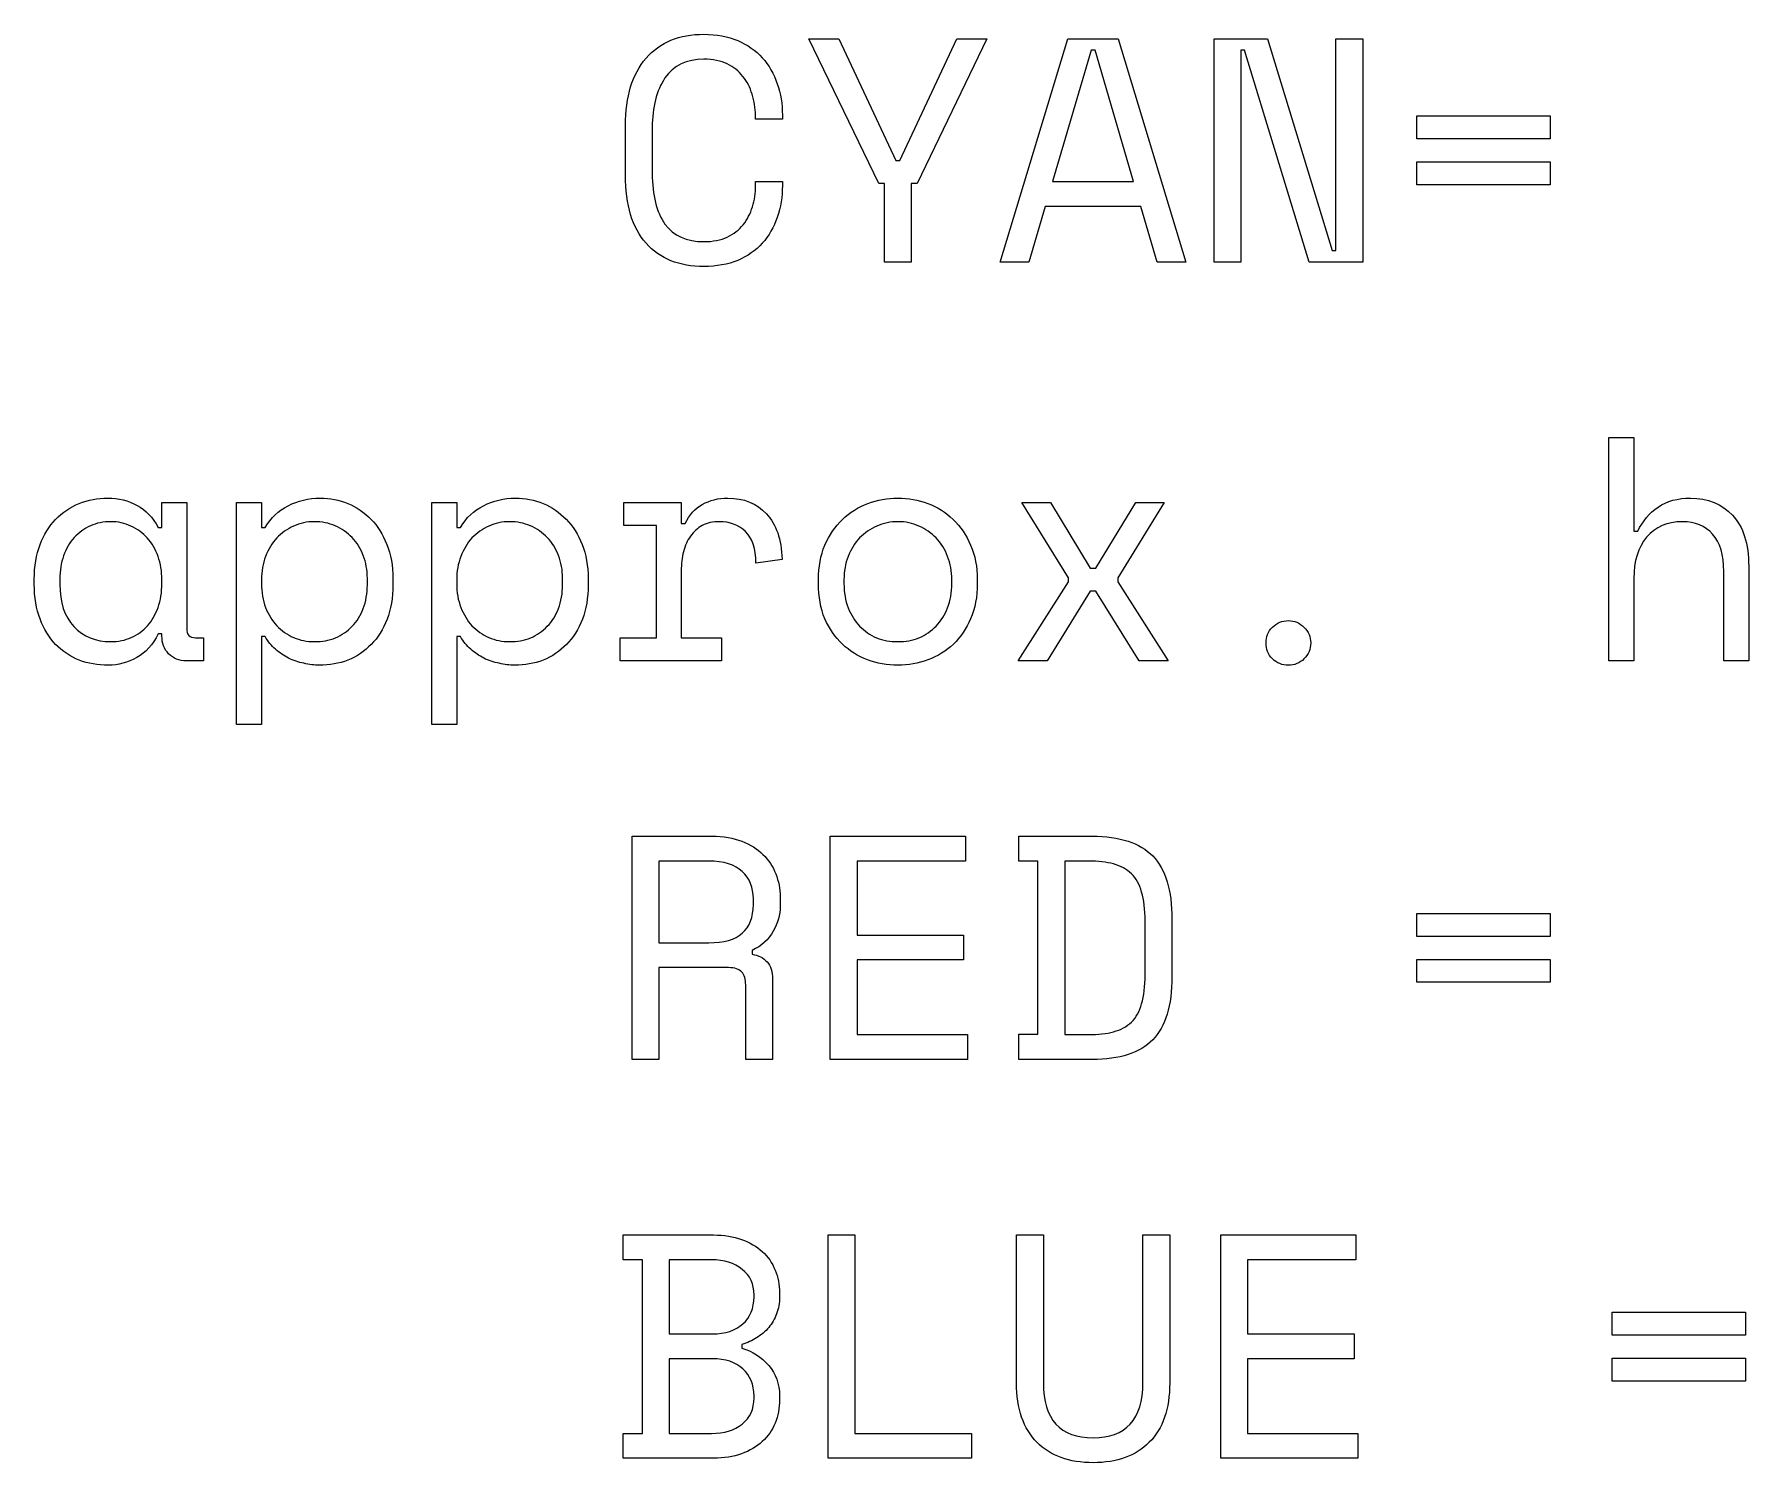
# Model space of a CAD drawing. Extents: x 0 to 841, y 0 to 662.
# Drawn here: x 183.65 to 206.4, y 611.16 to 630.12 of the extents above; entities that cross this region are included whole.
import ezdxf

# ---------------------------------------------------------------- set-up
doc = ezdxf.new("R2010")
doc.units = 0
doc.layers.get('0').update_dxf_attribs({"linetype": 'CONTINUOUS'})

msp = doc.modelspace()

# ---------------------------------------------------------------- linework, layer by layer
at = {"color": 4}
for points in [[(194.933412, 628.139004), (194.857212, 628.139004), (193.930112, 630.060937), (194.328046, 630.060937), (195.085812, 628.443804), (195.136612, 628.443804), (195.894378, 630.060937), (196.292312, 630.060937), (195.365212, 628.139004), (195.289012, 628.139004), (195.289012, 627.097604), (194.933412, 627.097604)], [(198.337009, 627.834204), (197.067009, 627.834204), (196.851109, 627.097604), (196.470109, 627.097604), (197.367575, 630.060937), (198.036442, 630.060937), (198.933908, 627.097604), (198.552908, 627.097604)], [(200.872772, 627.250004), (200.923572, 627.250004), (200.923572, 630.060937), (201.279172, 630.060937), (201.279172, 627.097604), (200.567972, 627.097604), (199.712839, 629.908537), (199.662039, 629.908537), (199.662039, 627.097604), (199.306439, 627.097604), (199.306439, 630.060937), (200.017639, 630.060937)], [(197.676609, 629.908537), (197.164375, 628.164404), (198.239642, 628.164404), (197.727409, 629.908537)], [(201.998836, 629.03647), (203.768368, 629.03647), (203.768368, 628.73167), (201.998836, 628.73167)], [(201.998836, 628.42687), (203.768368, 628.42687), (203.768368, 628.12207), (201.998836, 628.12207)], [(192.537346, 627.368537)], [(198.269275, 623.905672), (198.646042, 623.905672), (198.027975, 622.906605), (198.027975, 622.855805), (198.696842, 621.805939), (198.311609, 621.805939), (197.740109, 622.728805), (197.663909, 622.728805), (197.092409, 621.805939), (196.707176, 621.805939), (197.376042, 622.855805), (197.376042, 622.906605), (196.757976, 623.905672), (197.134742, 623.905672), (197.663909, 623.033605), (197.740109, 623.033605)], [(184.667589, 622.059939)], [(187.368453, 622.059939)], [(189.959249, 622.059939)], [(195.111212, 622.059939)], [(199.996472, 622.043005)]]:
    msp.add_lwpolyline(points, close=True, dxfattribs=at)
for points in [[(193.578746, 629.044937), (193.578746, 628.994137), (193.223146, 628.994137), (193.223146, 629.044937)], [(191.495946, 628.24907), (191.495946, 628.90947)], [(191.851549, 628.88407), (191.851549, 628.27447)], [(193.223146, 628.113604), (193.223146, 628.164404), (193.578746, 628.164404), (193.578746, 628.113604)], [(204.877501, 621.805939), (204.547302, 621.805939), (204.547302, 624.769271), (204.877501, 624.769271), (204.877501, 623.524672), (204.928301, 623.524672)], [(185.294123, 623.575472), (185.344923, 623.575472), (185.344923, 623.905672), (185.675122, 623.905672), (185.675122, 622.237739)], [(186.66572, 620.959272), (186.33552, 620.959272), (186.33552, 623.905672), (186.66572, 623.905672), (186.66572, 623.575472), (186.71652, 623.575472)], [(189.256516, 620.959272), (188.926316, 620.959272), (188.926316, 623.905672), (189.256516, 623.905672), (189.256516, 623.575472), (189.307316, 623.575472)], [(192.236782, 622.999738), (192.236782, 622.110739), (192.770179, 622.110739), (192.770179, 621.805939), (191.423982, 621.805939), (191.423982, 622.110739), (191.90658, 622.110739), (191.90658, 623.600872), (191.47478, 623.600872), (191.47478, 623.905672)], [(191.47478, 623.905672), (192.236782, 623.905672), (192.236782, 623.626272), (192.287579, 623.626272)], [(193.574512, 623.152138), (193.227379, 623.101338)], [(188.071186, 622.813472), (188.071186, 622.898138)], [(188.409852, 622.898138), (188.409852, 622.813472)], [(190.661983, 622.813472), (190.661983, 622.898138)], [(191.000649, 622.898138), (191.000649, 622.813472)], [(204.877501, 622.898138), (204.877501, 621.805939)], [(206.401501, 623.059005), (206.401501, 621.805939), (206.071301, 621.805939), (206.071301, 622.991272)], [(183.65159, 622.821938), (183.65159, 622.889672)], [(183.990256, 622.889672), (183.990256, 622.821938)], [(185.344923, 622.830405), (185.344923, 622.881205)], [(186.66572, 622.881205), (186.66572, 622.830405)], [(189.256516, 622.881205), (189.256516, 622.830405)], [(194.057112, 622.830405), (194.057112, 622.881205)], [(194.395779, 622.881205), (194.395779, 622.830405)], [(195.826645, 622.830405), (195.826645, 622.881205)], [(196.165312, 622.881205), (196.165312, 622.830405)], [(185.344923, 622.161539), (185.294123, 622.161539)], [(185.344923, 622.136139), (185.344923, 622.161539)], [(185.789422, 622.110739), (185.895256, 622.110739), (185.895256, 621.805939), (185.670889, 621.805939)], [(186.71652, 622.127672), (186.66572, 622.127672), (186.66572, 620.959272)], [(189.307316, 622.127672), (189.256516, 622.127672), (189.256516, 620.959272)]]:
    msp.add_lwpolyline(points, dxfattribs=at)
at = {"color": 1}
for points in [[(192.863313, 617.733472), (191.940446, 617.733472), (191.940446, 616.514272), (191.584846, 616.514272), (191.584846, 619.477605), (192.643179, 619.477605)], [(196.715642, 619.477605), (197.689309, 619.477605)], [(197.689309, 616.514272), (196.715642, 616.514272), (196.715642, 616.848705), (196.969642, 616.848705), (196.969642, 619.147405), (196.715642, 619.147405), (196.715642, 619.477605)], [(192.600849, 619.147405), (191.940446, 619.147405), (191.940446, 618.063672)], [(197.638509, 619.147405), (197.325242, 619.147405), (197.325242, 616.844472), (197.638509, 616.844472)], [(193.193515, 618.571672), (193.193515, 618.647872)], [(193.549112, 618.673272), (193.549112, 618.546272)], [(198.392042, 617.640339), (198.392042, 618.351538)], [(198.747642, 618.376938), (198.747642, 617.614939)], [(191.940446, 618.063672), (192.600849, 618.063672)], [(193.176579, 617.962072), (193.176579, 617.911272)], [(193.447512, 616.514272), (193.091913, 616.514272), (193.091913, 617.504872)], [(193.447512, 617.581072), (193.447512, 616.514272)]]:
    msp.add_lwpolyline(points, dxfattribs=at)
for points in [[(194.213746, 619.477605), (196.008678, 619.477605), (196.008678, 619.147405), (194.569346, 619.147405), (194.569346, 618.165272), (195.983278, 618.165272), (195.983278, 617.835072), (194.569346, 617.835072), (194.569346, 616.844472), (196.034078, 616.844472), (196.034078, 616.514272), (194.213746, 616.514272)], [(201.998836, 618.453138), (203.768368, 618.453138), (203.768368, 618.148338), (201.998836, 618.148338)], [(201.998836, 617.843538), (203.768368, 617.843538), (203.768368, 617.538739), (201.998836, 617.538739)]]:
    msp.add_lwpolyline(points, close=True, dxfattribs=at)
at = {"color": 5}
for points in [[(191.466313, 611.552807), (191.720313, 611.552807), (191.720313, 613.85574), (191.466313, 613.85574), (191.466313, 614.185939), (192.664349, 614.185939)], [(196.686009, 612.221673), (196.686009, 614.185939), (197.041609, 614.185939)], [(197.041609, 614.185939), (197.041609, 612.221673)], [(198.362409, 612.221673), (198.362409, 614.185939), (198.718008, 614.185939), (198.718008, 612.221673)], [(192.638949, 613.85574), (192.075913, 613.85574), (192.075913, 612.873606)], [(193.201979, 613.364673), (193.201979, 613.390073)], [(193.540646, 613.415473), (193.540646, 613.364673)], [(192.075913, 612.873606), (192.651649, 612.873606)], [(193.041113, 612.733907), (193.041113, 612.683107)], [(192.651649, 612.543407), (192.075913, 612.543407), (192.075913, 611.552807)], [(193.201979, 612.022707), (193.201979, 612.048107)], [(193.540646, 612.048107), (193.540646, 611.997307)], [(192.664349, 611.222607), (191.466313, 611.222607), (191.466313, 611.552807)], [(192.075913, 611.552807), (192.638949, 611.552807)]]:
    msp.add_lwpolyline(points, dxfattribs=at)
for points in [[(194.184112, 614.185939), (194.539712, 614.185939), (194.539712, 611.552807), (196.089112, 611.552807), (196.089112, 611.222607), (194.184112, 611.222607)], [(199.395339, 614.185939), (201.190272, 614.185939), (201.190272, 613.85574), (199.750939, 613.85574), (199.750939, 612.873606), (201.164872, 612.873606), (201.164872, 612.543407), (199.750939, 612.543407), (199.750939, 611.552807), (201.215672, 611.552807), (201.215672, 611.222607), (199.395339, 611.222607)], [(204.589635, 613.161473), (206.359168, 613.161473), (206.359168, 612.856673), (204.589635, 612.856673)], [(204.589635, 612.551873), (206.359168, 612.551873), (206.359168, 612.247073), (204.589635, 612.247073)]]:
    msp.add_lwpolyline(points, close=True, dxfattribs=at)
at = {"color": 4}
for points in [[(191.771113, 629.802703), (191.954557, 630.01437), (192.209968, 630.120203), (192.537346, 630.120203)], [(192.537346, 630.120203), (192.706679, 630.120203), (192.856257, 630.091981), (192.986079, 630.035537)], [(192.986079, 630.035537), (193.115903, 629.981914), (193.224559, 629.905714), (193.312046, 629.806937)], [(191.495946, 628.90947), (191.495946, 629.293292), (191.587669, 629.591037), (191.771113, 629.802703)], [(192.537346, 629.790003), (192.308746, 629.790003), (192.136591, 629.706748), (192.02088, 629.540237)], [(192.846382, 629.726503), (192.761714, 629.768837), (192.658702, 629.790003), (192.537346, 629.790003)], [(193.053813, 629.561403), (193.00019, 629.631959), (192.931047, 629.686992), (192.846382, 629.726503)], [(193.312046, 629.806937), (193.399535, 629.710981), (193.465857, 629.596681), (193.511012, 629.464037)], [(192.02088, 629.540237), (191.907992, 629.373726), (191.851549, 629.155003), (191.851549, 628.88407)], [(193.176579, 629.324337), (193.151179, 629.414648), (193.110257, 629.49367), (193.053813, 629.561403)], [(193.223146, 629.044937), (193.220324, 629.140892), (193.204801, 629.234026), (193.176579, 629.324337)], [(193.511012, 629.464037), (193.556168, 629.334215), (193.578746, 629.194515), (193.578746, 629.044937)], [(191.771113, 627.347371), (191.587669, 627.553393), (191.495946, 627.853959), (191.495946, 628.24907)], [(191.851549, 628.27447), (191.851549, 627.983782), (191.907992, 627.759415), (192.02088, 627.601371)], [(193.180815, 627.82997), (193.209036, 627.920282), (193.223146, 628.014826), (193.223146, 628.113604)], [(193.578746, 628.113604), (193.578746, 627.964026), (193.556168, 627.822915), (193.511012, 627.690271)], [(193.058046, 627.592904), (193.114492, 627.663459), (193.155415, 627.742482), (193.180815, 627.82997)], [(193.511012, 627.690271), (193.465857, 627.560448), (193.399535, 627.446148), (193.312046, 627.347371)], [(192.02088, 627.601371), (192.136591, 627.446148), (192.308746, 627.368537), (192.537346, 627.368537)], [(192.846382, 627.427804), (192.933869, 627.470137), (193.004424, 627.525171), (193.058046, 627.592904)], [(192.537346, 627.038337), (192.209968, 627.038337), (191.954557, 627.141348), (191.771113, 627.347371)], [(192.537346, 627.368537), (192.658702, 627.368537), (192.761714, 627.388293), (192.846382, 627.427804)], [(193.312046, 627.347371), (193.224559, 627.251415), (193.115903, 627.175215), (192.986079, 627.118771)], [(192.986079, 627.118771), (192.856257, 627.065148), (192.706679, 627.038337), (192.537346, 627.038337)], [(183.935223, 623.681305), (184.025534, 623.774438), (184.129956, 623.844994), (184.24849, 623.892972)], [(184.24849, 623.892972), (184.367023, 623.940949), (184.492612, 623.964938), (184.625256, 623.964938)], [(184.625256, 623.964938), (184.769189, 623.964938), (184.899012, 623.932483), (185.014723, 623.867572)], [(185.014723, 623.867572), (185.133256, 623.805483), (185.226389, 623.708116), (185.294123, 623.575472)], [(186.71652, 623.575472), (186.789897, 623.702472), (186.891497, 623.798427), (187.021319, 623.863338)], [(187.021319, 623.863338), (187.151142, 623.931072), (187.292253, 623.964938), (187.444653, 623.964938)], [(187.444653, 623.964938), (187.574475, 623.964938), (187.697242, 623.940949), (187.812953, 623.892972)], [(187.812953, 623.892972), (187.928664, 623.844994), (188.030264, 623.775849), (188.117753, 623.685538)], [(189.307316, 623.575472), (189.380694, 623.702472), (189.482294, 623.798427), (189.612116, 623.863338)], [(189.612116, 623.863338), (189.741938, 623.931072), (189.883049, 623.964938), (190.035449, 623.964938)], [(190.035449, 623.964938), (190.165272, 623.964938), (190.288038, 623.940949), (190.403749, 623.892972)], [(190.403749, 623.892972), (190.51946, 623.844994), (190.62106, 623.775849), (190.708549, 623.685538)], [(192.287579, 623.626272), (192.341203, 623.741983), (192.417403, 623.826649), (192.516179, 623.880272)], [(192.516179, 623.880272), (192.614959, 623.936716), (192.727848, 623.964938), (192.854846, 623.964938)], [(192.854846, 623.964938), (193.066513, 623.964938), (193.237257, 623.895794), (193.367079, 623.757505)], [(194.374612, 623.681305), (194.47339, 623.774438), (194.586279, 623.844994), (194.713279, 623.892972)], [(194.713279, 623.892972), (194.840279, 623.940949), (194.972923, 623.964938), (195.111212, 623.964938)], [(195.111212, 623.964938), (195.249501, 623.964938), (195.382145, 623.940949), (195.509145, 623.892972)], [(195.509145, 623.892972), (195.636145, 623.844994), (195.747623, 623.774438), (195.843578, 623.681305)], [(204.928301, 623.524672), (204.993213, 623.660138), (205.083524, 623.767383), (205.199235, 623.846405)], [(205.199235, 623.846405), (205.317768, 623.925427), (205.461701, 623.964938), (205.631035, 623.964938)], [(205.631035, 623.964938), (205.859635, 623.964938), (206.04449, 623.888738), (206.185601, 623.736338)], [(183.72779, 623.346872), (183.77859, 623.479516), (183.847734, 623.590994), (183.935223, 623.681305)], [(184.396656, 623.596638), (184.314812, 623.559949), (184.242845, 623.507738), (184.180756, 623.440005)], [(184.667589, 623.651672), (184.568812, 623.651672), (184.478501, 623.633327), (184.396656, 623.596638)], [(184.934289, 623.592405), (184.852445, 623.631916), (184.763545, 623.651672), (184.667589, 623.651672)], [(185.150189, 623.435772), (185.090923, 623.503505), (185.018956, 623.555716), (184.934289, 623.592405)], [(187.093286, 623.592405), (187.008619, 623.555716), (186.933831, 623.503505), (186.86892, 623.435772)], [(187.368453, 623.651672), (187.269675, 623.651672), (187.177953, 623.631916), (187.093286, 623.592405)], [(187.643619, 623.596638), (187.558953, 623.633327), (187.46723, 623.651672), (187.368453, 623.651672)], [(187.867986, 623.440005), (187.805897, 623.507738), (187.731108, 623.559949), (187.643619, 623.596638)], [(188.117753, 623.685538), (188.208064, 623.595227), (188.278619, 623.483749), (188.329419, 623.351105)], [(189.684083, 623.592405), (189.599416, 623.555716), (189.524627, 623.503505), (189.459716, 623.435772)], [(189.959249, 623.651672), (189.860472, 623.651672), (189.768749, 623.631916), (189.684083, 623.592405)], [(190.234416, 623.596638), (190.149749, 623.633327), (190.058027, 623.651672), (189.959249, 623.651672)], [(190.458783, 623.440005), (190.396694, 623.507738), (190.321905, 623.559949), (190.234416, 623.596638)], [(190.708549, 623.685538), (190.79886, 623.595227), (190.869416, 623.483749), (190.920216, 623.351105)], [(192.516179, 623.600872), (192.454091, 623.567005), (192.401879, 623.520438), (192.359546, 623.461172)], [(192.744779, 623.651672), (192.657292, 623.651672), (192.581092, 623.634738), (192.516179, 623.600872)], [(193.087679, 623.520438), (192.994548, 623.607927), (192.880248, 623.651672), (192.744779, 623.651672)], [(193.367079, 623.757505), (193.496901, 623.619216), (193.566046, 623.417427), (193.574512, 623.152138)], [(194.141779, 623.338405), (194.201046, 623.473872), (194.278657, 623.588172), (194.374612, 623.681305)], [(194.831812, 623.592405), (194.744323, 623.555716), (194.668123, 623.503505), (194.603212, 623.435772)], [(195.111212, 623.651672), (195.012434, 623.651672), (194.919301, 623.631916), (194.831812, 623.592405)], [(195.390612, 623.592405), (195.303123, 623.631916), (195.20999, 623.651672), (195.111212, 623.651672)], [(195.619212, 623.435772), (195.554301, 623.503505), (195.478101, 623.555716), (195.390612, 623.592405)], [(195.843578, 623.681305), (195.942356, 623.588172), (196.019967, 623.473872), (196.076412, 623.338405)], [(205.520968, 623.651672), (205.32059, 623.651672), (205.162546, 623.582527), (205.046835, 623.444238)], [(205.923135, 623.486572), (205.824357, 623.596638), (205.690301, 623.651672), (205.520968, 623.651672)], [(206.185601, 623.736338), (206.329534, 623.586761), (206.401501, 623.360983), (206.401501, 623.059005)], [(184.180756, 623.440005), (184.12149, 623.375094), (184.074923, 623.294661), (184.041056, 623.198705)], [(185.294123, 623.190238), (185.260256, 623.286194), (185.212278, 623.368038), (185.150189, 623.435772)], [(186.86892, 623.435772), (186.806831, 623.368038), (186.757442, 623.286194), (186.720753, 623.190238)], [(188.016153, 623.202938), (187.982286, 623.296072), (187.932897, 623.375094), (187.867986, 623.440005)], [(188.329419, 623.351105), (188.383041, 623.218461), (188.409852, 623.067472), (188.409852, 622.898138)], [(189.459716, 623.435772), (189.397627, 623.368038), (189.348238, 623.286194), (189.31155, 623.190238)], [(190.606949, 623.202938), (190.573083, 623.296072), (190.523694, 623.375094), (190.458783, 623.440005)], [(190.920216, 623.351105), (190.973838, 623.218461), (191.000649, 623.067472), (191.000649, 622.898138)], [(192.359546, 623.461172), (192.317213, 623.401905), (192.286168, 623.332761), (192.266413, 623.253738)], [(193.227379, 623.101338), (193.227379, 623.296072), (193.180813, 623.435772), (193.087679, 623.520438)], [(194.603212, 623.435772), (194.538301, 623.368038), (194.487501, 623.286194), (194.450812, 623.190238)], [(195.771612, 623.190238), (195.734923, 623.286194), (195.684123, 623.368038), (195.619212, 623.435772)], [(205.046835, 623.444238), (204.933946, 623.308772), (204.877501, 623.126738), (204.877501, 622.898138)], [(206.071301, 622.991272), (206.071301, 623.211405), (206.021912, 623.376505), (205.923135, 623.486572)], [(183.65159, 622.889672), (183.65159, 623.061827), (183.67699, 623.214227), (183.72779, 623.346872)], [(184.041056, 623.198705), (184.00719, 623.105572), (183.990256, 623.002561), (183.990256, 622.889672)], [(185.344923, 622.881205), (185.344923, 622.994094), (185.327989, 623.097105), (185.294123, 623.190238)], [(186.720753, 623.190238), (186.684064, 623.097105), (186.66572, 622.994094), (186.66572, 622.881205)], [(188.071186, 622.898138), (188.071186, 623.011027), (188.052841, 623.112627), (188.016153, 623.202938)], [(189.31155, 623.190238), (189.274861, 623.097105), (189.256516, 622.994094), (189.256516, 622.881205)], [(190.661983, 622.898138), (190.661983, 623.011027), (190.643638, 623.112627), (190.606949, 623.202938)], [(192.266413, 623.253738), (192.246659, 623.174716), (192.236782, 623.09005), (192.236782, 622.999738)], [(194.057112, 622.881205), (194.057112, 623.053361), (194.085335, 623.205761), (194.141779, 623.338405)], [(194.450812, 623.190238), (194.414123, 623.097105), (194.395779, 622.994094), (194.395779, 622.881205)], [(195.826645, 622.881205), (195.826645, 622.994094), (195.808301, 623.097105), (195.771612, 623.190238)], [(196.076412, 623.338405), (196.135678, 623.205761), (196.165312, 623.053361), (196.165312, 622.881205)], [(183.72779, 622.360505), (183.67699, 622.49315), (183.65159, 622.646961), (183.65159, 622.821938)], [(183.990256, 622.821938), (183.990256, 622.58205), (184.052345, 622.394372), (184.176523, 622.258905)], [(185.294123, 622.512905), (185.327989, 622.608861), (185.344923, 622.714694), (185.344923, 622.830405)], [(186.66572, 622.830405), (186.66572, 622.714694), (186.684064, 622.608861), (186.720753, 622.512905)], [(188.016153, 622.500205), (188.052841, 622.593339), (188.071186, 622.697761), (188.071186, 622.813472)], [(188.409852, 622.813472), (188.409852, 622.641316), (188.384452, 622.488916), (188.333652, 622.356272)], [(189.256516, 622.830405), (189.256516, 622.714694), (189.274861, 622.608861), (189.31155, 622.512905)], [(190.606949, 622.500205), (190.643638, 622.593339), (190.661983, 622.697761), (190.661983, 622.813472)], [(191.000649, 622.813472), (191.000649, 622.641316), (190.975249, 622.488916), (190.924449, 622.356272)], [(194.141779, 622.364739), (194.085335, 622.500205), (194.057112, 622.655427), (194.057112, 622.830405)], [(194.395779, 622.830405), (194.395779, 622.711872), (194.414123, 622.604627), (194.450812, 622.508672)], [(195.771612, 622.508672), (195.808301, 622.604627), (195.826645, 622.711872), (195.826645, 622.830405)], [(196.165312, 622.830405), (196.165312, 622.655427), (196.135678, 622.500205), (196.076412, 622.364739)], [(185.154423, 622.271605), (185.213689, 622.339339), (185.260256, 622.419772), (185.294123, 622.512905)], [(186.720753, 622.512905), (186.757442, 622.419772), (186.806831, 622.339339), (186.86892, 622.271605)], [(187.867986, 622.263139), (187.932897, 622.32805), (187.982286, 622.407072), (188.016153, 622.500205)], [(189.31155, 622.512905), (189.348238, 622.419772), (189.397627, 622.339339), (189.459716, 622.271605)], [(190.458783, 622.263139), (190.523694, 622.32805), (190.573083, 622.407072), (190.606949, 622.500205)], [(194.450812, 622.508672), (194.487501, 622.415539), (194.538301, 622.335105), (194.603212, 622.267372)], [(195.619212, 622.267372), (195.684123, 622.335105), (195.734923, 622.415539), (195.771612, 622.508672)], [(183.935223, 622.021839), (183.847734, 622.114972), (183.77859, 622.227861), (183.72779, 622.360505)], [(184.176523, 622.258905), (184.303523, 622.126261), (184.467212, 622.059939), (184.667589, 622.059939)], [(184.938523, 622.114972), (185.023189, 622.151661), (185.095156, 622.203872), (185.154423, 622.271605)], [(185.675122, 622.237739), (185.675122, 622.153072), (185.713222, 622.110739), (185.789422, 622.110739)], [(186.86892, 622.271605), (186.933831, 622.203872), (187.008619, 622.151661), (187.093286, 622.114972)], [(187.647853, 622.110739), (187.732519, 622.147428), (187.805897, 622.198228), (187.867986, 622.263139)], [(188.333652, 622.356272), (188.282852, 622.223628), (188.212297, 622.11215), (188.121986, 622.021839)], [(189.459716, 622.271605), (189.524627, 622.203872), (189.599416, 622.151661), (189.684083, 622.114972)], [(190.238649, 622.110739), (190.323316, 622.147428), (190.396694, 622.198228), (190.458783, 622.263139)], [(190.924449, 622.356272), (190.873649, 622.223628), (190.803094, 622.11215), (190.712783, 622.021839)], [(194.374612, 622.026072), (194.278657, 622.119205), (194.201046, 622.232094), (194.141779, 622.364739)], [(194.603212, 622.267372), (194.668123, 622.199639), (194.742912, 622.147428), (194.827579, 622.110739)], [(195.390612, 622.110739), (195.478101, 622.147428), (195.554301, 622.199639), (195.619212, 622.267372)], [(196.076412, 622.364739), (196.019967, 622.232094), (195.943767, 622.119205), (195.847812, 622.026072)], [(199.996472, 622.043005), (199.996472, 622.12485), (200.024694, 622.193994), (200.081139, 622.250439)], [(200.081139, 622.250439), (200.140405, 622.309705), (200.210961, 622.339339), (200.292805, 622.339339)], [(200.292805, 622.339339), (200.37465, 622.339339), (200.443794, 622.309705), (200.500239, 622.250439)], [(200.500239, 622.250439), (200.559505, 622.193994), (200.589139, 622.12485), (200.589139, 622.043005)], [(184.24849, 621.814405), (184.129956, 621.862383), (184.025534, 621.931528), (183.935223, 622.021839)], [(184.667589, 622.059939), (184.766367, 622.059939), (184.856678, 622.078283), (184.938523, 622.114972)], [(185.294123, 622.161539), (185.226389, 622.020428), (185.131845, 621.916005), (185.010489, 621.848272)], [(185.433823, 621.899072), (185.374556, 621.961161), (185.344923, 622.040183), (185.344923, 622.136139)], [(186.851986, 621.958339), (186.798364, 622.006316), (186.753208, 622.062761), (186.71652, 622.127672)], [(187.093286, 622.114972), (187.177953, 622.078283), (187.269675, 622.059939), (187.368453, 622.059939)], [(187.368453, 622.059939), (187.470053, 622.059939), (187.563186, 622.076872), (187.647853, 622.110739)], [(188.121986, 622.021839), (188.034497, 621.931528), (187.931486, 621.862383), (187.812953, 621.814405)], [(189.442783, 621.958339), (189.389161, 622.006316), (189.344005, 622.062761), (189.307316, 622.127672)], [(189.684083, 622.114972), (189.768749, 622.078283), (189.860472, 622.059939), (189.959249, 622.059939)], [(189.959249, 622.059939), (190.060849, 622.059939), (190.153983, 622.076872), (190.238649, 622.110739)], [(190.712783, 622.021839), (190.625294, 621.931528), (190.522283, 621.862383), (190.403749, 621.814405)], [(194.709045, 621.818639), (194.582045, 621.866617), (194.470568, 621.935761), (194.374612, 622.026072)], [(194.827579, 622.110739), (194.915068, 622.076872), (195.009612, 622.059939), (195.111212, 622.059939)], [(195.111212, 622.059939), (195.212812, 622.059939), (195.305945, 622.076872), (195.390612, 622.110739)], [(195.847812, 622.026072), (195.751856, 621.935761), (195.638967, 621.866617), (195.509145, 621.818639)], [(200.081139, 621.831339), (200.024694, 621.890605), (199.996472, 621.961161), (199.996472, 622.043005)], [(200.589139, 622.043005), (200.589139, 621.961161), (200.559505, 621.890605), (200.500239, 621.831339)], [(184.633723, 621.746672), (184.495434, 621.746672), (184.367023, 621.76925), (184.24849, 621.814405)], [(185.010489, 621.848272), (184.891956, 621.780539), (184.766367, 621.746672), (184.633723, 621.746672)], [(185.670889, 621.805939), (185.574934, 621.805939), (185.495911, 621.836983), (185.433823, 621.899072)], [(187.025553, 621.839805), (186.963464, 621.873672), (186.905608, 621.913183), (186.851986, 621.958339)], [(187.228753, 621.772072), (187.158197, 621.786183), (187.090464, 621.808761), (187.025553, 621.839805)], [(187.436186, 621.746672), (187.368453, 621.746672), (187.299308, 621.755139), (187.228753, 621.772072)], [(187.812953, 621.814405), (187.694419, 621.76925), (187.56883, 621.746672), (187.436186, 621.746672)], [(189.616349, 621.839805), (189.554261, 621.873672), (189.496405, 621.913183), (189.442783, 621.958339)], [(189.819549, 621.772072), (189.748994, 621.786183), (189.681261, 621.808761), (189.616349, 621.839805)], [(190.026983, 621.746672), (189.959249, 621.746672), (189.890105, 621.755139), (189.819549, 621.772072)], [(190.403749, 621.814405), (190.285216, 621.76925), (190.159627, 621.746672), (190.026983, 621.746672)], [(195.111212, 621.746672), (194.970101, 621.746672), (194.836045, 621.770661), (194.709045, 621.818639)], [(195.509145, 621.818639), (195.382145, 621.770661), (195.249501, 621.746672), (195.111212, 621.746672)], [(200.292805, 621.746672), (200.210961, 621.746672), (200.140405, 621.774894), (200.081139, 621.831339)], [(200.500239, 621.831339), (200.443794, 621.774894), (200.37465, 621.746672), (200.292805, 621.746672)]]:
    msp.add_open_spline(points, degree=3, dxfattribs=at)
at = {"color": 1}
for points in [[(192.643179, 619.477605), (192.795581, 619.477605), (192.928225, 619.455027), (193.041113, 619.409871)], [(193.041113, 619.409871), (193.154001, 619.367538), (193.247135, 619.309683), (193.320513, 619.236305)], [(197.689309, 619.477605), (198.056197, 619.477605), (198.324309, 619.390116), (198.493642, 619.215138)], [(193.045346, 619.007705), (192.94939, 619.100838), (192.801225, 619.147405), (192.600849, 619.147405)], [(193.320513, 619.236305), (193.396712, 619.162927), (193.453157, 619.076849), (193.489846, 618.978072)], [(197.972942, 619.109305), (197.879809, 619.134705), (197.768331, 619.147405), (197.638509, 619.147405)], [(198.210009, 618.978072), (198.14792, 619.04016), (198.068897, 619.083905), (197.972942, 619.109305)], [(198.493642, 619.215138), (198.662975, 619.04016), (198.747642, 618.76076), (198.747642, 618.376938)], [(193.193515, 618.647872), (193.193515, 618.797449), (193.144125, 618.917394), (193.045346, 619.007705)], [(193.489846, 618.978072), (193.529357, 618.882116), (193.549112, 618.780516), (193.549112, 618.673272)], [(198.345475, 618.736772), (198.317253, 618.838372), (198.272097, 618.918805), (198.210009, 618.978072)], [(193.045346, 618.190672), (193.144125, 618.278161), (193.193515, 618.405161), (193.193515, 618.571672)], [(198.392042, 618.351538), (198.392042, 618.506761), (198.37652, 618.635172), (198.345475, 618.736772)], [(193.549112, 618.546272), (193.549112, 618.436205), (193.518068, 618.326138), (193.455979, 618.216072)], [(192.600849, 618.063672), (192.801225, 618.063672), (192.94939, 618.106005), (193.045346, 618.190672)], [(193.455979, 618.216072), (193.396712, 618.106005), (193.303579, 618.021338), (193.176579, 617.962072)], [(193.176579, 617.911272), (193.261246, 617.897161), (193.327569, 617.863294), (193.375548, 617.809672)], [(193.041113, 617.674205), (193.007246, 617.713716), (192.947979, 617.733472), (192.863313, 617.733472)], [(193.091913, 617.504872), (193.091913, 617.57825), (193.074979, 617.634694), (193.041113, 617.674205)], [(193.375548, 617.809672), (193.423524, 617.75605), (193.447512, 617.67985), (193.447512, 617.581072)], [(198.345475, 617.255105), (198.37652, 617.356705), (198.392042, 617.485116), (198.392042, 617.640339)], [(198.747642, 617.614939), (198.747642, 617.231116), (198.662975, 616.951717), (198.493642, 616.776739)], [(198.210009, 617.009572), (198.272097, 617.071661), (198.317253, 617.153505), (198.345475, 617.255105)], [(197.972942, 616.882572), (198.068897, 616.907972), (198.14792, 616.950305), (198.210009, 617.009572)], [(197.638509, 616.844472), (197.768331, 616.844472), (197.879809, 616.857172), (197.972942, 616.882572)], [(198.493642, 616.776739), (198.324309, 616.601761), (198.056197, 616.514272), (197.689309, 616.514272)]]:
    msp.add_open_spline(points, degree=3, dxfattribs=at)
at = {"color": 5}
for points in [[(192.664349, 614.185939), (192.805458, 614.185939), (192.929635, 614.166184), (193.036879, 614.126673)], [(193.036879, 614.126673), (193.146946, 614.087162), (193.238668, 614.03354), (193.312046, 613.965806)], [(193.045346, 613.72874), (192.940924, 613.813406), (192.805458, 613.85574), (192.638949, 613.85574)], [(193.312046, 613.965806), (193.388248, 613.898073), (193.444692, 613.816228), (193.481379, 613.720273)], [(193.201979, 613.390073), (193.201979, 613.534006), (193.149768, 613.646895), (193.045346, 613.72874)], [(193.481379, 613.720273), (193.52089, 613.62714), (193.540646, 613.52554), (193.540646, 613.415473)], [(193.053813, 613.00484), (193.15259, 613.092329), (193.201979, 613.212273), (193.201979, 613.364673)], [(193.540646, 613.364673), (193.540646, 613.282829), (193.527946, 613.20804), (193.502546, 613.140306)], [(193.502546, 613.140306), (193.477148, 613.072573), (193.44187, 613.011895), (193.396712, 612.958273)], [(192.651649, 612.873606), (192.82098, 612.873606), (192.955035, 612.917351), (193.053813, 613.00484)], [(193.396712, 612.958273), (193.351557, 612.904651), (193.297935, 612.858084), (193.235846, 612.818573)], [(193.235846, 612.818573), (193.176579, 612.781884), (193.111668, 612.753662), (193.041113, 612.733907)], [(193.041113, 612.683107), (193.182224, 612.643595), (193.300757, 612.567395), (193.396712, 612.454507)], [(193.053813, 612.40794), (192.955035, 612.498251), (192.82098, 612.543407), (192.651649, 612.543407)], [(193.396712, 612.454507), (193.492668, 612.34444), (193.540646, 612.208973), (193.540646, 612.048107)], [(193.201979, 612.048107), (193.201979, 612.200507), (193.15259, 612.320451), (193.053813, 612.40794)], [(196.956942, 611.434274), (196.77632, 611.614896), (196.686009, 611.877362), (196.686009, 612.221673)], [(197.041609, 612.221673), (197.041609, 611.981785), (197.096642, 611.799751), (197.206709, 611.675573)], [(198.193075, 611.675573), (198.305964, 611.799751), (198.362409, 611.981785), (198.362409, 612.221673)], [(198.718008, 612.221673), (198.718008, 611.877362), (198.627697, 611.614896), (198.447075, 611.434274)], [(193.045346, 611.675573), (193.149768, 611.76024), (193.201979, 611.875951), (193.201979, 612.022707)], [(193.540646, 611.997307), (193.540646, 611.88724), (193.52089, 611.784229), (193.481379, 611.688273)], [(192.638949, 611.552807), (192.805458, 611.552807), (192.940924, 611.593729), (193.045346, 611.675573)], [(193.481379, 611.688273), (193.444692, 611.59514), (193.388248, 611.513296), (193.312046, 611.44274)], [(197.206709, 611.675573), (197.319598, 611.554218), (197.484698, 611.49354), (197.702009, 611.49354)], [(197.702009, 611.49354), (197.91932, 611.49354), (198.083009, 611.554218), (198.193075, 611.675573)], [(193.312046, 611.44274), (193.238668, 611.375007), (193.146946, 611.321385), (193.036879, 611.281874)], [(197.702009, 611.16334), (197.38592, 611.16334), (197.137564, 611.253651), (196.956942, 611.434274)], [(198.447075, 611.434274), (198.266453, 611.253651), (198.018097, 611.16334), (197.702009, 611.16334)], [(193.036879, 611.281874), (192.929635, 611.242362), (192.805458, 611.222607), (192.664349, 611.222607)]]:
    msp.add_open_spline(points, degree=3, dxfattribs=at)

doc.saveas('drawing.dxf')
